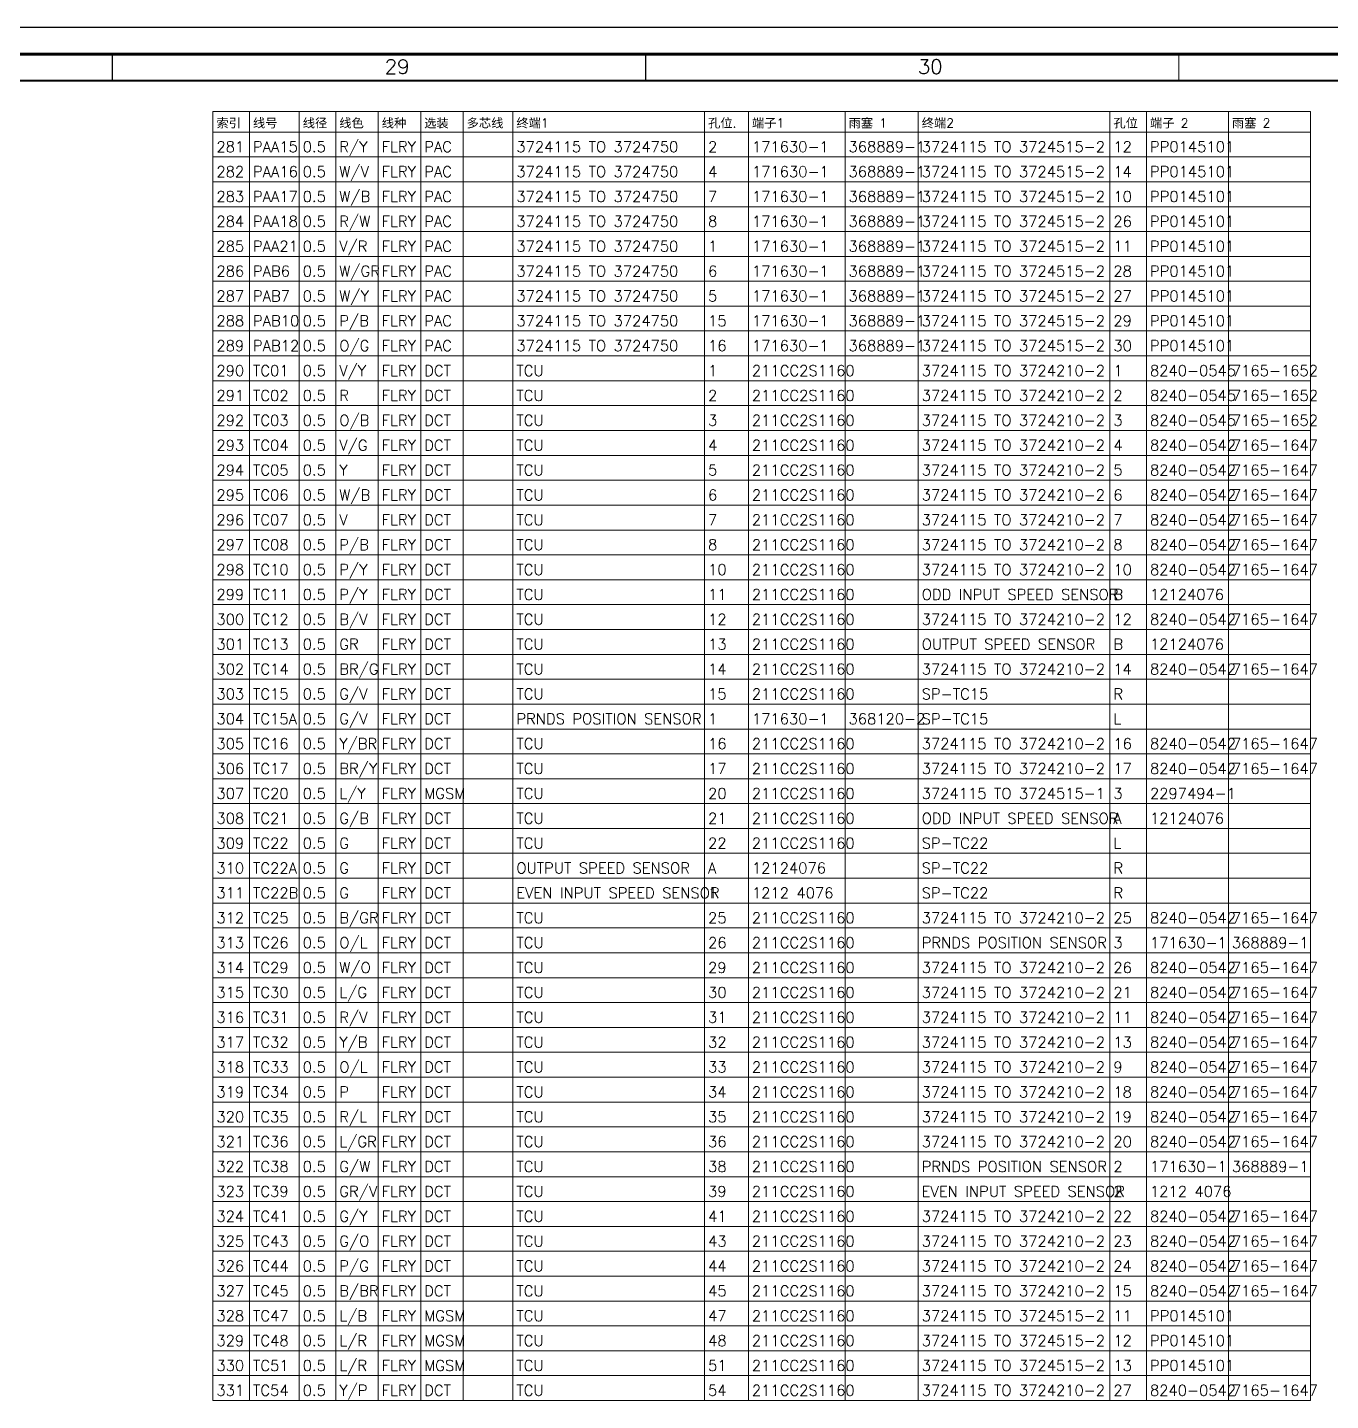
# Model space of a CAD drawing. Header units: millimetres. Extents: x 6 to 3615, y 6 to 858.
# Drawn here: x 2844 to 3091.4, y 596.9 to 857.5 of the extents above; entities that cross this region are included whole.
import ezdxf

# ---------------------------------------------------------------- set-up
doc = ezdxf.new("R2010")
doc.units = ezdxf.units.MM
doc.styles.add('Simplex_Style', font='simplex_.ttf')

msp = doc.modelspace()

# ---------------------------------------------------------------- linework, layer by layer
at = {"color": 0, "linetype": 'Continuous', "lineweight": 30, "flags": 128}
for points in [[(3615.15, 857.52), (1208.83, 857.52)], [(2860.18, 847.4), (2860.18, 852.46)], [(2961.38, 847.4), (2961.38, 852.46)], [(31.89, 847.4), (3610.09, 847.4)], [(3610.09, 847.43), (1234.13, 847.43)], [(3610.09, 847.43), (1234.13, 847.43)]]:
    msp.add_lwpolyline(points, dxfattribs=at)
at = {"color": 0, "linetype": 'Continuous', "lineweight": 70, "flags": 128}
msp.add_lwpolyline([(3610.09, 852.46), (26.83, 852.46)], dxfattribs=at)
at = {"color": 0, "linetype": 'Continuous', "lineweight": 13, "flags": 128}
for points in [[(3062.57, 847.4), (3062.57, 852.46)], [(3062.57, 847.4), (3062.57, 852.46)], [(2879.23, 841.55), (3087.56, 841.55)], [(2879.23, 841.55), (2879.23, 596.88)], [(2879.23, 841.55), (3087.56, 841.55)], [(2886.17, 841.55), (2886.17, 596.88)], [(2895.62, 841.55), (2895.62, 596.88)], [(2902.56, 841.55), (2902.56, 596.88)], [(2910.62, 841.55), (2910.62, 596.88)], [(2918.67, 841.55), (2918.67, 596.88)], [(2926.73, 841.55), (2926.73, 596.88)], [(2936.17, 841.55), (2936.17, 596.88)], [(2972.56, 841.55), (2972.56, 596.88)], [(2980.89, 841.55), (2980.89, 596.88)], [(2999.23, 841.55), (2999.23, 596.88)], [(3013.11, 841.55), (3013.11, 596.88)], [(3049.5, 841.55), (3049.5, 596.88)], [(3056.45, 841.55), (3056.45, 596.88)], [(3072, 841.55), (3072, 596.88)], [(3087.56, 841.55), (3087.56, 596.88)], [(2879.23, 837.67), (3087.56, 837.67)], [(2879.23, 832.95), (3087.56, 832.95)], [(2879.23, 828.22), (3087.56, 828.22)], [(2879.23, 823.5), (3087.56, 823.5)], [(2879.23, 818.78), (3087.56, 818.78)], [(2879.23, 814.06), (3087.56, 814.06)], [(2879.23, 809.34), (3087.56, 809.34)], [(2879.23, 804.62), (3087.56, 804.62)], [(2879.23, 799.9), (3087.56, 799.9)], [(2879.23, 795.17), (3087.56, 795.17)], [(2879.23, 790.45), (3087.56, 790.45)], [(2879.23, 785.73), (3087.56, 785.73)], [(2879.23, 781.01), (3087.56, 781.01)], [(2879.23, 776.29), (3087.56, 776.29)], [(2879.23, 771.57), (3087.56, 771.57)], [(2879.23, 766.85), (3087.56, 766.85)], [(2879.23, 762.12), (3087.56, 762.12)], [(2879.23, 757.4), (3087.56, 757.4)], [(2879.23, 752.68), (3087.56, 752.68)], [(2879.23, 747.96), (3087.56, 747.96)], [(2879.23, 743.24), (3087.56, 743.24)], [(2879.23, 738.52), (3087.56, 738.52)], [(2879.23, 733.8), (3087.56, 733.8)], [(2879.23, 729.08), (3087.56, 729.08)], [(2879.23, 724.35), (3087.56, 724.35)], [(2879.23, 719.63), (3087.56, 719.63)], [(2879.23, 714.91), (3087.56, 714.91)], [(2879.23, 710.19), (3087.56, 710.19)], [(2879.23, 705.47), (3087.56, 705.47)], [(2879.23, 700.75), (3087.56, 700.75)], [(2879.23, 696.03), (3087.56, 696.03)], [(2879.23, 691.3), (3087.56, 691.3)], [(2879.23, 686.58), (3087.56, 686.58)], [(2879.23, 681.86), (3087.56, 681.86)], [(2879.23, 677.14), (3087.56, 677.14)], [(2879.23, 672.42), (3087.56, 672.42)], [(2879.23, 667.7), (3087.56, 667.7)], [(2879.23, 662.98), (3087.56, 662.98)], [(2879.23, 658.26), (3087.56, 658.26)], [(2879.23, 653.53), (3087.56, 653.53)], [(2879.23, 648.81), (3087.56, 648.81)], [(2879.23, 644.09), (3087.56, 644.09)], [(2879.23, 639.37), (3087.56, 639.37)], [(2879.23, 634.65), (3087.56, 634.65)], [(2879.23, 629.93), (3087.56, 629.93)], [(2879.23, 625.21), (3087.56, 625.21)], [(2879.23, 620.48), (3087.56, 620.48)], [(2879.23, 615.76), (3087.56, 615.76)], [(2879.23, 611.04), (3087.56, 611.04)], [(2879.23, 606.32), (3087.56, 606.32)], [(2879.23, 601.6), (3087.56, 601.6)], [(2879.23, 596.88), (3087.56, 596.88)]]:
    msp.add_lwpolyline(points, dxfattribs=at)

# ---------------------------------------------------------------- texts
at = {"color": 0, "linetype": 'Continuous', "style": 'Simplex_Style'}
for s, height, p in [('29', 2.733, (2911.85, 848.73)), ('30', 2.733, (3013.04, 848.73)), ('索引', 1.709, (2879.88, 838.53)), ('线号', 1.709, (2886.82, 838.53)), ('线径', 1.709, (2896.27, 838.53)), ('线色', 1.709, (2903.21, 838.53)), ('线种', 1.709, (2911.27, 838.53)), ('选装', 1.709, (2919.32, 838.53)), ('多芯线', 1.709, (2927.38, 838.53)), ('终端1', 1.709, (2936.82, 838.53)), ('孔位.', 1.709, (2973.21, 838.53)), ('端子1', 1.709, (2981.54, 838.53)), ('雨塞 1', 1.709, (2999.88, 838.53)), ('终端2', 1.709, (3013.77, 838.53)), ('孔位', 1.709, (3050.15, 838.53)), ('端子 2', 1.709, (3057.1, 838.53)), ('雨塞 2', 1.709, (3072.65, 838.53)), ('281', 2.051, (2879.88, 833.85)), ('PAA15', 2.051, (2886.82, 833.85)), ('0.5', 2.051, (2896.27, 833.85)), ('R/Y', 2.051, (2903.21, 833.85)), ('FLRY', 2.051, (2911.27, 833.85)), ('PAC', 2.051, (2919.32, 833.85)), ('3724115 TO 3724750', 2.0508, (2936.82, 833.85)), ('2', 2.05, (2973.21, 833.85)), ('171630-1', 2.051, (2981.54, 833.85)), ('368889-1', 2.051, (2999.88, 833.85)), ('3724115 TO 3724515-2', 2.0508, (3013.77, 833.85)), ('12', 2.051, (3050.15, 833.85)), ('PP0145101', 2.051, (3057.1, 833.85)), ('W/V', 2.051, (2903.21, 829.12)), ('282', 2.051, (2879.88, 829.12)), ('PAA16', 2.051, (2886.82, 829.12)), ('0.5', 2.051, (2896.27, 829.12)), ('FLRY', 2.051, (2911.27, 829.12)), ('PAC', 2.051, (2919.32, 829.12)), ('3724115 TO 3724750', 2.0508, (2936.82, 829.12)), ('4', 2.05, (2973.21, 829.12)), ('171630-1', 2.051, (2981.54, 829.12)), ('368889-1', 2.051, (2999.88, 829.12)), ('3724115 TO 3724515-2', 2.0508, (3013.77, 829.12)), ('14', 2.051, (3050.15, 829.12)), ('PP0145101', 2.051, (3057.1, 829.12)), ('283', 2.051, (2879.88, 824.4)), ('PAA17', 2.051, (2886.82, 824.4)), ('0.5', 2.051, (2896.27, 824.4)), ('W/B', 2.051, (2903.21, 824.4)), ('FLRY', 2.051, (2911.27, 824.4)), ('PAC', 2.051, (2919.32, 824.4)), ('3724115 TO 3724750', 2.0508, (2936.82, 824.4)), ('7', 2.05, (2973.21, 824.4)), ('171630-1', 2.051, (2981.54, 824.4)), ('368889-1', 2.051, (2999.88, 824.4)), ('3724115 TO 3724515-2', 2.0508, (3013.77, 824.4)), ('10', 2.051, (3050.15, 824.4)), ('PP0145101', 2.051, (3057.1, 824.4)), ('284', 2.051, (2879.88, 819.68)), ('PAA18', 2.051, (2886.82, 819.68)), ('0.5', 2.051, (2896.27, 819.68)), ('R/W', 2.051, (2903.21, 819.68)), ('FLRY', 2.051, (2911.27, 819.68)), ('PAC', 2.051, (2919.32, 819.68)), ('3724115 TO 3724750', 2.0508, (2936.82, 819.68)), ('8', 2.05, (2973.21, 819.68)), ('171630-1', 2.051, (2981.54, 819.68)), ('368889-1', 2.051, (2999.88, 819.68)), ('3724115 TO 3724515-2', 2.0508, (3013.77, 819.68)), ('26', 2.051, (3050.15, 819.68)), ('PP0145101', 2.051, (3057.1, 819.68)), ('285', 2.051, (2879.88, 814.96)), ('PAA21', 2.051, (2886.82, 814.96)), ('0.5', 2.051, (2896.27, 814.96)), ('V/R', 2.051, (2903.21, 814.96)), ('FLRY', 2.051, (2911.27, 814.96)), ('PAC', 2.051, (2919.32, 814.96)), ('3724115 TO 3724750', 2.0508, (2936.82, 814.96)), ('1', 2.05, (2973.21, 814.96)), ('171630-1', 2.051, (2981.54, 814.96)), ('368889-1', 2.051, (2999.88, 814.96)), ('3724115 TO 3724515-2', 2.0508, (3013.77, 814.96)), ('11', 2.051, (3050.15, 814.96)), ('PP0145101', 2.051, (3057.1, 814.96)), ('286', 2.051, (2879.88, 810.24)), ('PAB6', 2.051, (2886.82, 810.24)), ('0.5', 2.051, (2896.27, 810.24)), ('W/GR', 2.051, (2903.21, 810.24)), ('FLRY', 2.051, (2911.27, 810.24)), ('PAC', 2.051, (2919.32, 810.24)), ('3724115 TO 3724750', 2.0508, (2936.82, 810.24)), ('6', 2.05, (2973.21, 810.24)), ('171630-1', 2.051, (2981.54, 810.24)), ('368889-1', 2.051, (2999.88, 810.24)), ('3724115 TO 3724515-2', 2.0508, (3013.77, 810.24)), ('28', 2.051, (3050.15, 810.24)), ('PP0145101', 2.051, (3057.1, 810.24)), ('287', 2.051, (2879.88, 805.52)), ('PAB7', 2.051, (2886.82, 805.52)), ('0.5', 2.051, (2896.27, 805.52)), ('W/Y', 2.051, (2903.21, 805.52)), ('FLRY', 2.051, (2911.27, 805.52)), ('PAC', 2.051, (2919.32, 805.52)), ('3724115 TO 3724750', 2.0508, (2936.82, 805.52)), ('5', 2.05, (2973.21, 805.52)), ('171630-1', 2.051, (2981.54, 805.52)), ('368889-1', 2.051, (2999.88, 805.52)), ('3724115 TO 3724515-2', 2.0508, (3013.77, 805.52)), ('27', 2.051, (3050.15, 805.52)), ('PP0145101', 2.051, (3057.1, 805.52)), ('288', 2.051, (2879.88, 800.8)), ('PAB10', 2.051, (2886.82, 800.8)), ('0.5', 2.051, (2896.27, 800.8)), ('P/B', 2.051, (2903.21, 800.8)), ('FLRY', 2.051, (2911.27, 800.8)), ('PAC', 2.051, (2919.32, 800.8)), ('3724115 TO 3724750', 2.0508, (2936.82, 800.8)), ('15', 2.051, (2973.21, 800.8)), ('171630-1', 2.051, (2981.54, 800.8)), ('368889-1', 2.051, (2999.88, 800.8)), ('3724115 TO 3724515-2', 2.0508, (3013.77, 800.8)), ('29', 2.051, (3050.15, 800.8)), ('PP0145101', 2.051, (3057.1, 800.8)), ('289', 2.051, (2879.88, 796.08)), ('PAB12', 2.051, (2886.82, 796.08)), ('0.5', 2.051, (2896.27, 796.08)), ('O/G', 2.051, (2903.21, 796.08)), ('FLRY', 2.051, (2911.27, 796.08)), ('PAC', 2.051, (2919.32, 796.08)), ('3724115 TO 3724750', 2.0508, (2936.82, 796.08)), ('16', 2.051, (2973.21, 796.08)), ('171630-1', 2.051, (2981.54, 796.08)), ('368889-1', 2.051, (2999.88, 796.08)), ('3724115 TO 3724515-2', 2.0508, (3013.77, 796.08)), ('30', 2.051, (3050.15, 796.08)), ('PP0145101', 2.051, (3057.1, 796.08)), ('290', 2.051, (2879.88, 791.35)), ('TC01', 2.051, (2886.82, 791.35)), ('0.5', 2.051, (2896.27, 791.35)), ('V/Y', 2.051, (2903.21, 791.35)), ('FLRY', 2.051, (2911.27, 791.35)), ('DCT', 2.051, (2919.32, 791.35)), ('TCU', 2.051, (2936.82, 791.35)), ('1', 2.05, (2973.21, 791.35)), ('211CC2S1160', 2.0508, (2981.54, 791.35)), ('3724115 TO 3724210-2', 2.0508, (3013.77, 791.35)), ('1', 2.05, (3050.15, 791.35)), ('8240-0545', 2.051, (3057.1, 791.35)), ('7165-1652', 2.051, (3072.65, 791.35)), ('291', 2.051, (2879.88, 786.63)), ('TC02', 2.051, (2886.82, 786.63)), ('0.5', 2.051, (2896.27, 786.63)), ('R', 2.05, (2903.21, 786.63)), ('FLRY', 2.051, (2911.27, 786.63)), ('DCT', 2.051, (2919.32, 786.63)), ('TCU', 2.051, (2936.82, 786.63)), ('2', 2.05, (2973.21, 786.63)), ('211CC2S1160', 2.0508, (2981.54, 786.63)), ('3724115 TO 3724210-2', 2.0508, (3013.77, 786.63)), ('2', 2.05, (3050.15, 786.63)), ('8240-0545', 2.051, (3057.1, 786.63)), ('7165-1652', 2.051, (3072.65, 786.63)), ('292', 2.051, (2879.88, 781.91)), ('TC03', 2.051, (2886.82, 781.91)), ('0.5', 2.051, (2896.27, 781.91)), ('O/B', 2.051, (2903.21, 781.91)), ('FLRY', 2.051, (2911.27, 781.91)), ('DCT', 2.051, (2919.32, 781.91)), ('TCU', 2.051, (2936.82, 781.91)), ('3', 2.05, (2973.21, 781.91)), ('211CC2S1160', 2.0508, (2981.54, 781.91)), ('3724115 TO 3724210-2', 2.0508, (3013.77, 781.91)), ('3', 2.05, (3050.15, 781.91)), ('8240-0545', 2.051, (3057.1, 781.91)), ('7165-1652', 2.051, (3072.65, 781.91)), ('V/G', 2.051, (2903.21, 777.19)), ('293', 2.051, (2879.88, 777.19)), ('TC04', 2.051, (2886.82, 777.19)), ('0.5', 2.051, (2896.27, 777.19)), ('FLRY', 2.051, (2911.27, 777.19)), ('DCT', 2.051, (2919.32, 777.19)), ('TCU', 2.051, (2936.82, 777.19)), ('4', 2.05, (2973.21, 777.19)), ('211CC2S1160', 2.0508, (2981.54, 777.19)), ('3724115 TO 3724210-2', 2.0508, (3013.77, 777.19)), ('4', 2.05, (3050.15, 777.19)), ('8240-0542', 2.051, (3057.1, 777.19)), ('7165-1647', 2.051, (3072.65, 777.19)), ('294', 2.051, (2879.88, 772.47)), ('TC05', 2.051, (2886.82, 772.47)), ('0.5', 2.051, (2896.27, 772.47)), ('Y', 2.05, (2903.21, 772.47)), ('FLRY', 2.051, (2911.27, 772.47)), ('DCT', 2.051, (2919.32, 772.47)), ('TCU', 2.051, (2936.82, 772.47)), ('5', 2.05, (2973.21, 772.47)), ('211CC2S1160', 2.0508, (2981.54, 772.47)), ('3724115 TO 3724210-2', 2.0508, (3013.77, 772.47)), ('5', 2.05, (3050.15, 772.47)), ('8240-0542', 2.051, (3057.1, 772.47)), ('7165-1647', 2.051, (3072.65, 772.47)), ('295', 2.051, (2879.88, 767.75)), ('TC06', 2.051, (2886.82, 767.75)), ('0.5', 2.051, (2896.27, 767.75)), ('W/B', 2.051, (2903.21, 767.75)), ('FLRY', 2.051, (2911.27, 767.75)), ('DCT', 2.051, (2919.32, 767.75)), ('TCU', 2.051, (2936.82, 767.75)), ('6', 2.05, (2973.21, 767.75)), ('211CC2S1160', 2.0508, (2981.54, 767.75)), ('3724115 TO 3724210-2', 2.0508, (3013.77, 767.75)), ('6', 2.05, (3050.15, 767.75)), ('8240-0542', 2.051, (3057.1, 767.75)), ('7165-1647', 2.051, (3072.65, 767.75)), ('296', 2.051, (2879.88, 763.03)), ('TC07', 2.051, (2886.82, 763.03)), ('0.5', 2.051, (2896.27, 763.03)), ('V', 2.05, (2903.21, 763.03)), ('FLRY', 2.051, (2911.27, 763.03)), ('DCT', 2.051, (2919.32, 763.03)), ('TCU', 2.051, (2936.82, 763.03)), ('7', 2.05, (2973.21, 763.03)), ('211CC2S1160', 2.0508, (2981.54, 763.03)), ('3724115 TO 3724210-2', 2.0508, (3013.77, 763.03)), ('7', 2.05, (3050.15, 763.03)), ('8240-0542', 2.051, (3057.1, 763.03)), ('7165-1647', 2.051, (3072.65, 763.03)), ('297', 2.051, (2879.88, 758.3)), ('TC08', 2.051, (2886.82, 758.3)), ('0.5', 2.051, (2896.27, 758.3)), ('P/B', 2.051, (2903.21, 758.3)), ('FLRY', 2.051, (2911.27, 758.3)), ('DCT', 2.051, (2919.32, 758.3)), ('TCU', 2.051, (2936.82, 758.3)), ('8', 2.05, (2973.21, 758.3)), ('211CC2S1160', 2.0508, (2981.54, 758.3)), ('3724115 TO 3724210-2', 2.0508, (3013.77, 758.3)), ('8', 2.05, (3050.15, 758.3)), ('8240-0542', 2.051, (3057.1, 758.3)), ('7165-1647', 2.051, (3072.65, 758.3)), ('P/Y', 2.051, (2903.21, 753.58)), ('298', 2.051, (2879.88, 753.58)), ('TC10', 2.051, (2886.82, 753.58)), ('0.5', 2.051, (2896.27, 753.58)), ('FLRY', 2.051, (2911.27, 753.58)), ('DCT', 2.051, (2919.32, 753.58)), ('TCU', 2.051, (2936.82, 753.58)), ('10', 2.051, (2973.21, 753.58)), ('211CC2S1160', 2.0508, (2981.54, 753.58)), ('3724115 TO 3724210-2', 2.0508, (3013.77, 753.58)), ('10', 2.051, (3050.15, 753.58)), ('8240-0542', 2.051, (3057.1, 753.58)), ('7165-1647', 2.051, (3072.65, 753.58)), ('299', 2.051, (2879.88, 748.86)), ('TC11', 2.051, (2886.82, 748.86)), ('0.5', 2.051, (2896.27, 748.86)), ('P/Y', 2.051, (2903.21, 748.86)), ('FLRY', 2.051, (2911.27, 748.86)), ('DCT', 2.051, (2919.32, 748.86)), ('TCU', 2.051, (2936.82, 748.86)), ('11', 2.051, (2973.21, 748.86)), ('211CC2S1160', 2.0508, (2981.54, 748.86)), ('ODD INPUT SPEED SENSOR', 2.0508, (3013.77, 748.86)), ('B', 2.05, (3050.15, 748.86)), ('12124076', 2.051, (3057.1, 748.86)), ('300', 2.051, (2879.88, 744.14)), ('TC12', 2.051, (2886.82, 744.14)), ('0.5', 2.051, (2896.27, 744.14)), ('B/V', 2.051, (2903.21, 744.14)), ('FLRY', 2.051, (2911.27, 744.14)), ('DCT', 2.051, (2919.32, 744.14)), ('TCU', 2.051, (2936.82, 744.14)), ('12', 2.051, (2973.21, 744.14)), ('211CC2S1160', 2.0508, (2981.54, 744.14)), ('3724115 TO 3724210-2', 2.0508, (3013.77, 744.14)), ('12', 2.051, (3050.15, 744.14)), ('8240-0542', 2.051, (3057.1, 744.14)), ('7165-1647', 2.051, (3072.65, 744.14)), ('301', 2.051, (2879.88, 739.42)), ('TC13', 2.051, (2886.82, 739.42)), ('0.5', 2.051, (2896.27, 739.42)), ('GR', 2.051, (2903.21, 739.42)), ('FLRY', 2.051, (2911.27, 739.42)), ('DCT', 2.051, (2919.32, 739.42)), ('TCU', 2.051, (2936.82, 739.42)), ('13', 2.051, (2973.21, 739.42)), ('211CC2S1160', 2.0508, (2981.54, 739.42)), ('OUTPUT SPEED SENSOR', 2.0508, (3013.77, 739.42)), ('B', 2.05, (3050.15, 739.42)), ('12124076', 2.051, (3057.1, 739.42)), ('302', 2.051, (2879.88, 734.7)), ('TC14', 2.051, (2886.82, 734.7)), ('0.5', 2.051, (2896.27, 734.7)), ('BR/G', 2.051, (2903.21, 734.7)), ('FLRY', 2.051, (2911.27, 734.7)), ('DCT', 2.051, (2919.32, 734.7)), ('TCU', 2.051, (2936.82, 734.7)), ('14', 2.051, (2973.21, 734.7)), ('211CC2S1160', 2.0508, (2981.54, 734.7)), ('3724115 TO 3724210-2', 2.0508, (3013.77, 734.7)), ('14', 2.051, (3050.15, 734.7)), ('8240-0542', 2.051, (3057.1, 734.7)), ('7165-1647', 2.051, (3072.65, 734.7)), ('G/V', 2.051, (2903.21, 729.98)), ('303', 2.051, (2879.88, 729.98)), ('TC15', 2.051, (2886.82, 729.98)), ('0.5', 2.051, (2896.27, 729.98)), ('FLRY', 2.051, (2911.27, 729.98)), ('DCT', 2.051, (2919.32, 729.98)), ('TCU', 2.051, (2936.82, 729.98)), ('15', 2.051, (2973.21, 729.98)), ('211CC2S1160', 2.0508, (2981.54, 729.98)), ('SP-TC15', 2.051, (3013.77, 729.98)), ('R', 2.05, (3050.15, 729.98)), ('304', 2.051, (2879.88, 725.26)), ('TC15A', 2.051, (2886.82, 725.26)), ('0.5', 2.051, (2896.27, 725.26)), ('G/V', 2.051, (2903.21, 725.26)), ('FLRY', 2.051, (2911.27, 725.26)), ('DCT', 2.051, (2919.32, 725.26)), ('PRNDS POSITION SENSOR', 2.0508, (2936.82, 725.26)), ('1', 2.05, (2973.21, 725.26)), ('171630-1', 2.051, (2981.54, 725.26)), ('368120-2', 2.051, (2999.88, 725.26)), ('SP-TC15', 2.051, (3013.77, 725.26)), ('L', 2.05, (3050.15, 725.26)), ('305', 2.051, (2879.88, 720.53)), ('TC16', 2.051, (2886.82, 720.53)), ('0.5', 2.051, (2896.27, 720.53)), ('Y/BR', 2.051, (2903.21, 720.53)), ('FLRY', 2.051, (2911.27, 720.53)), ('DCT', 2.051, (2919.32, 720.53)), ('TCU', 2.051, (2936.82, 720.53)), ('16', 2.051, (2973.21, 720.53)), ('211CC2S1160', 2.0508, (2981.54, 720.53)), ('3724115 TO 3724210-2', 2.0508, (3013.77, 720.53)), ('16', 2.051, (3050.15, 720.53)), ('8240-0542', 2.051, (3057.1, 720.53)), ('7165-1647', 2.051, (3072.65, 720.53)), ('306', 2.051, (2879.88, 715.81)), ('TC17', 2.051, (2886.82, 715.81)), ('0.5', 2.051, (2896.27, 715.81)), ('BR/Y', 2.051, (2903.21, 715.81)), ('FLRY', 2.051, (2911.27, 715.81)), ('DCT', 2.051, (2919.32, 715.81)), ('TCU', 2.051, (2936.82, 715.81)), ('17', 2.051, (2973.21, 715.81)), ('211CC2S1160', 2.0508, (2981.54, 715.81)), ('3724115 TO 3724210-2', 2.0508, (3013.77, 715.81)), ('17', 2.051, (3050.15, 715.81)), ('8240-0542', 2.051, (3057.1, 715.81)), ('7165-1647', 2.051, (3072.65, 715.81)), ('307', 2.051, (2879.88, 711.09)), ('TC20', 2.051, (2886.82, 711.09)), ('0.5', 2.051, (2896.27, 711.09)), ('L/Y', 2.051, (2903.21, 711.09)), ('FLRY', 2.051, (2911.27, 711.09)), ('MGSM', 2.051, (2919.32, 711.09)), ('TCU', 2.051, (2936.82, 711.09)), ('20', 2.051, (2973.21, 711.09)), ('211CC2S1160', 2.0508, (2981.54, 711.09)), ('3724115 TO 3724515-1', 2.0508, (3013.77, 711.09)), ('3', 2.05, (3050.15, 711.09)), ('2297494-1', 2.051, (3057.1, 711.09)), ('308', 2.051, (2879.88, 706.37)), ('TC21', 2.051, (2886.82, 706.37)), ('0.5', 2.051, (2896.27, 706.37)), ('G/B', 2.051, (2903.21, 706.37)), ('FLRY', 2.051, (2911.27, 706.37)), ('DCT', 2.051, (2919.32, 706.37)), ('TCU', 2.051, (2936.82, 706.37)), ('21', 2.051, (2973.21, 706.37)), ('211CC2S1160', 2.0508, (2981.54, 706.37)), ('ODD INPUT SPEED SENSOR', 2.0508, (3013.77, 706.37)), ('A', 2.05, (3050.15, 706.37)), ('12124076', 2.051, (3057.1, 706.37)), ('309', 2.051, (2879.88, 701.65)), ('TC22', 2.051, (2886.82, 701.65)), ('0.5', 2.051, (2896.27, 701.65)), ('G', 2.05, (2903.21, 701.65)), ('FLRY', 2.051, (2911.27, 701.65)), ('DCT', 2.051, (2919.32, 701.65)), ('TCU', 2.051, (2936.82, 701.65)), ('22', 2.051, (2973.21, 701.65)), ('211CC2S1160', 2.0508, (2981.54, 701.65)), ('SP-TC22', 2.051, (3013.77, 701.65)), ('L', 2.05, (3050.15, 701.65)), ('310', 2.051, (2879.88, 696.93)), ('TC22A', 2.051, (2886.82, 696.93)), ('0.5', 2.051, (2896.27, 696.93)), ('G', 2.05, (2903.21, 696.93)), ('FLRY', 2.051, (2911.27, 696.93)), ('DCT', 2.051, (2919.32, 696.93)), ('OUTPUT SPEED SENSOR', 2.0508, (2936.82, 696.93)), ('A', 2.05, (2973.21, 696.93)), ('12124076', 2.051, (2981.54, 696.93)), ('SP-TC22', 2.051, (3013.77, 696.93)), ('R', 2.05, (3050.15, 696.93)), ('311', 2.051, (2879.88, 692.21)), ('TC22B', 2.051, (2886.82, 692.21)), ('0.5', 2.051, (2896.27, 692.21)), ('G', 2.05, (2903.21, 692.21)), ('FLRY', 2.051, (2911.27, 692.21)), ('DCT', 2.051, (2919.32, 692.21)), ('EVEN INPUT SPEED SENSOR', 2.0508, (2936.82, 692.21)), ('1', 2.05, (2973.21, 692.21)), ('1212 4076', 2.051, (2981.54, 692.21)), ('SP-TC22', 2.051, (3013.77, 692.21)), ('R', 2.05, (3050.15, 692.21)), ('312', 2.051, (2879.88, 687.48)), ('TC25', 2.051, (2886.82, 687.48)), ('0.5', 2.051, (2896.27, 687.48)), ('B/GR', 2.051, (2903.21, 687.48)), ('FLRY', 2.051, (2911.27, 687.48)), ('DCT', 2.051, (2919.32, 687.48)), ('TCU', 2.051, (2936.82, 687.48)), ('25', 2.051, (2973.21, 687.48)), ('211CC2S1160', 2.0508, (2981.54, 687.48)), ('3724115 TO 3724210-2', 2.0508, (3013.77, 687.48)), ('25', 2.051, (3050.15, 687.48)), ('8240-0542', 2.051, (3057.1, 687.48)), ('7165-1647', 2.051, (3072.65, 687.48)), ('313', 2.051, (2879.88, 682.76)), ('TC26', 2.051, (2886.82, 682.76)), ('0.5', 2.051, (2896.27, 682.76)), ('O/L', 2.051, (2903.21, 682.76)), ('FLRY', 2.051, (2911.27, 682.76)), ('DCT', 2.051, (2919.32, 682.76)), ('TCU', 2.051, (2936.82, 682.76)), ('26', 2.051, (2973.21, 682.76)), ('211CC2S1160', 2.0508, (2981.54, 682.76)), ('PRNDS POSITION SENSOR', 2.0508, (3013.77, 682.76)), ('3', 2.05, (3050.15, 682.76)), ('171630-1', 2.051, (3057.1, 682.76)), ('368889-1', 2.051, (3072.65, 682.76)), ('W/O', 2.051, (2903.21, 678.04)), ('314', 2.051, (2879.88, 678.04)), ('TC29', 2.051, (2886.82, 678.04)), ('0.5', 2.051, (2896.27, 678.04)), ('FLRY', 2.051, (2911.27, 678.04)), ('DCT', 2.051, (2919.32, 678.04)), ('TCU', 2.051, (2936.82, 678.04)), ('29', 2.051, (2973.21, 678.04)), ('211CC2S1160', 2.0508, (2981.54, 678.04)), ('3724115 TO 3724210-2', 2.0508, (3013.77, 678.04)), ('26', 2.051, (3050.15, 678.04)), ('8240-0542', 2.051, (3057.1, 678.04)), ('7165-1647', 2.051, (3072.65, 678.04)), ('315', 2.051, (2879.88, 673.32)), ('TC30', 2.051, (2886.82, 673.32)), ('0.5', 2.051, (2896.27, 673.32)), ('L/G', 2.051, (2903.21, 673.32)), ('FLRY', 2.051, (2911.27, 673.32)), ('DCT', 2.051, (2919.32, 673.32)), ('TCU', 2.051, (2936.82, 673.32)), ('30', 2.051, (2973.21, 673.32)), ('211CC2S1160', 2.0508, (2981.54, 673.32)), ('3724115 TO 3724210-2', 2.0508, (3013.77, 673.32)), ('21', 2.051, (3050.15, 673.32)), ('8240-0542', 2.051, (3057.1, 673.32)), ('7165-1647', 2.051, (3072.65, 673.32)), ('316', 2.051, (2879.88, 668.6)), ('TC31', 2.051, (2886.82, 668.6)), ('0.5', 2.051, (2896.27, 668.6)), ('R/V', 2.051, (2903.21, 668.6)), ('FLRY', 2.051, (2911.27, 668.6)), ('DCT', 2.051, (2919.32, 668.6)), ('TCU', 2.051, (2936.82, 668.6)), ('31', 2.051, (2973.21, 668.6)), ('211CC2S1160', 2.0508, (2981.54, 668.6)), ('3724115 TO 3724210-2', 2.0508, (3013.77, 668.6)), ('11', 2.051, (3050.15, 668.6)), ('8240-0542', 2.051, (3057.1, 668.6)), ('7165-1647', 2.051, (3072.65, 668.6)), ('317', 2.051, (2879.88, 663.88)), ('TC32', 2.051, (2886.82, 663.88)), ('0.5', 2.051, (2896.27, 663.88)), ('Y/B', 2.051, (2903.21, 663.88)), ('FLRY', 2.051, (2911.27, 663.88)), ('DCT', 2.051, (2919.32, 663.88)), ('TCU', 2.051, (2936.82, 663.88)), ('32', 2.051, (2973.21, 663.88)), ('211CC2S1160', 2.0508, (2981.54, 663.88)), ('3724115 TO 3724210-2', 2.0508, (3013.77, 663.88)), ('13', 2.051, (3050.15, 663.88)), ('8240-0542', 2.051, (3057.1, 663.88)), ('7165-1647', 2.051, (3072.65, 663.88)), ('318', 2.051, (2879.88, 659.16)), ('TC33', 2.051, (2886.82, 659.16)), ('0.5', 2.051, (2896.27, 659.16)), ('O/L', 2.051, (2903.21, 659.16)), ('FLRY', 2.051, (2911.27, 659.16)), ('DCT', 2.051, (2919.32, 659.16)), ('TCU', 2.051, (2936.82, 659.16)), ('33', 2.051, (2973.21, 659.16)), ('211CC2S1160', 2.0508, (2981.54, 659.16)), ('3724115 TO 3724210-2', 2.0508, (3013.77, 659.16)), ('9', 2.05, (3050.15, 659.16)), ('8240-0542', 2.051, (3057.1, 659.16)), ('7165-1647', 2.051, (3072.65, 659.16)), ('319', 2.051, (2879.88, 654.43)), ('TC34', 2.051, (2886.82, 654.43)), ('0.5', 2.051, (2896.27, 654.43)), ('P', 2.05, (2903.21, 654.43)), ('FLRY', 2.051, (2911.27, 654.43)), ('DCT', 2.051, (2919.32, 654.43)), ('TCU', 2.051, (2936.82, 654.43)), ('34', 2.051, (2973.21, 654.43)), ('211CC2S1160', 2.0508, (2981.54, 654.43)), ('3724115 TO 3724210-2', 2.0508, (3013.77, 654.43)), ('18', 2.051, (3050.15, 654.43)), ('8240-0542', 2.051, (3057.1, 654.43)), ('7165-1647', 2.051, (3072.65, 654.43)), ('320', 2.051, (2879.88, 649.71)), ('TC35', 2.051, (2886.82, 649.71)), ('0.5', 2.051, (2896.27, 649.71)), ('R/L', 2.051, (2903.21, 649.71)), ('FLRY', 2.051, (2911.27, 649.71)), ('DCT', 2.051, (2919.32, 649.71)), ('TCU', 2.051, (2936.82, 649.71)), ('35', 2.051, (2973.21, 649.71)), ('211CC2S1160', 2.0508, (2981.54, 649.71)), ('3724115 TO 3724210-2', 2.0508, (3013.77, 649.71)), ('19', 2.051, (3050.15, 649.71)), ('8240-0542', 2.051, (3057.1, 649.71)), ('7165-1647', 2.051, (3072.65, 649.71)), ('321', 2.051, (2879.88, 644.99)), ('TC36', 2.051, (2886.82, 644.99)), ('0.5', 2.051, (2896.27, 644.99)), ('L/GR', 2.051, (2903.21, 644.99)), ('FLRY', 2.051, (2911.27, 644.99)), ('DCT', 2.051, (2919.32, 644.99)), ('TCU', 2.051, (2936.82, 644.99)), ('36', 2.051, (2973.21, 644.99)), ('211CC2S1160', 2.0508, (2981.54, 644.99)), ('3724115 TO 3724210-2', 2.0508, (3013.77, 644.99)), ('20', 2.051, (3050.15, 644.99)), ('8240-0542', 2.051, (3057.1, 644.99)), ('7165-1647', 2.051, (3072.65, 644.99)), ('322', 2.051, (2879.88, 640.27)), ('TC38', 2.051, (2886.82, 640.27)), ('0.5', 2.051, (2896.27, 640.27)), ('G/W', 2.051, (2903.21, 640.27)), ('FLRY', 2.051, (2911.27, 640.27)), ('DCT', 2.051, (2919.32, 640.27)), ('TCU', 2.051, (2936.82, 640.27)), ('38', 2.051, (2973.21, 640.27)), ('211CC2S1160', 2.0508, (2981.54, 640.27)), ('PRNDS POSITION SENSOR', 2.0508, (3013.77, 640.27)), ('2', 2.05, (3050.15, 640.27)), ('171630-1', 2.051, (3057.1, 640.27)), ('368889-1', 2.051, (3072.65, 640.27)), ('323', 2.051, (2879.88, 635.55)), ('TC39', 2.051, (2886.82, 635.55)), ('0.5', 2.051, (2896.27, 635.55)), ('GR/V', 2.051, (2903.21, 635.55)), ('FLRY', 2.051, (2911.27, 635.55)), ('DCT', 2.051, (2919.32, 635.55)), ('TCU', 2.051, (2936.82, 635.55)), ('39', 2.051, (2973.21, 635.55)), ('211CC2S1160', 2.0508, (2981.54, 635.55)), ('EVEN INPUT SPEED SENSOR', 2.0508, (3013.77, 635.55)), ('2', 2.05, (3050.15, 635.55)), ('1212 4076', 2.051, (3057.1, 635.55)), ('324', 2.051, (2879.88, 630.83)), ('TC41', 2.051, (2886.82, 630.83)), ('0.5', 2.051, (2896.27, 630.83)), ('G/Y', 2.051, (2903.21, 630.83)), ('FLRY', 2.051, (2911.27, 630.83)), ('DCT', 2.051, (2919.32, 630.83)), ('TCU', 2.051, (2936.82, 630.83)), ('41', 2.051, (2973.21, 630.83)), ('211CC2S1160', 2.0508, (2981.54, 630.83)), ('3724115 TO 3724210-2', 2.0508, (3013.77, 630.83)), ('22', 2.051, (3050.15, 630.83)), ('8240-0542', 2.051, (3057.1, 630.83)), ('7165-1647', 2.051, (3072.65, 630.83)), ('325', 2.051, (2879.88, 626.11)), ('TC43', 2.051, (2886.82, 626.11)), ('0.5', 2.051, (2896.27, 626.11)), ('G/O', 2.051, (2903.21, 626.11)), ('FLRY', 2.051, (2911.27, 626.11)), ('DCT', 2.051, (2919.32, 626.11)), ('TCU', 2.051, (2936.82, 626.11)), ('43', 2.051, (2973.21, 626.11)), ('211CC2S1160', 2.0508, (2981.54, 626.11)), ('3724115 TO 3724210-2', 2.0508, (3013.77, 626.11)), ('23', 2.051, (3050.15, 626.11)), ('8240-0542', 2.051, (3057.1, 626.11)), ('7165-1647', 2.051, (3072.65, 626.11)), ('326', 2.051, (2879.88, 621.39)), ('TC44', 2.051, (2886.82, 621.39)), ('0.5', 2.051, (2896.27, 621.39)), ('P/G', 2.051, (2903.21, 621.39)), ('FLRY', 2.051, (2911.27, 621.39)), ('DCT', 2.051, (2919.32, 621.39)), ('TCU', 2.051, (2936.82, 621.39)), ('44', 2.051, (2973.21, 621.39)), ('211CC2S1160', 2.0508, (2981.54, 621.39)), ('3724115 TO 3724210-2', 2.0508, (3013.77, 621.39)), ('24', 2.051, (3050.15, 621.39)), ('8240-0542', 2.051, (3057.1, 621.39)), ('7165-1647', 2.051, (3072.65, 621.39)), ('327', 2.051, (2879.88, 616.66)), ('TC45', 2.051, (2886.82, 616.66)), ('0.5', 2.051, (2896.27, 616.66)), ('B/BR', 2.051, (2903.21, 616.66)), ('FLRY', 2.051, (2911.27, 616.66)), ('DCT', 2.051, (2919.32, 616.66)), ('TCU', 2.051, (2936.82, 616.66)), ('45', 2.051, (2973.21, 616.66)), ('211CC2S1160', 2.0508, (2981.54, 616.66)), ('3724115 TO 3724210-2', 2.0508, (3013.77, 616.66)), ('15', 2.051, (3050.15, 616.66)), ('8240-0542', 2.051, (3057.1, 616.66)), ('7165-1647', 2.051, (3072.65, 616.66)), ('328', 2.051, (2879.88, 611.94)), ('TC47', 2.051, (2886.82, 611.94)), ('0.5', 2.051, (2896.27, 611.94)), ('L/B', 2.051, (2903.21, 611.94)), ('FLRY', 2.051, (2911.27, 611.94)), ('MGSM', 2.051, (2919.32, 611.94)), ('TCU', 2.051, (2936.82, 611.94)), ('47', 2.051, (2973.21, 611.94)), ('211CC2S1160', 2.0508, (2981.54, 611.94)), ('3724115 TO 3724515-2', 2.0508, (3013.77, 611.94)), ('11', 2.051, (3050.15, 611.94)), ('PP0145101', 2.051, (3057.1, 611.94)), ('329', 2.051, (2879.88, 607.22)), ('TC48', 2.051, (2886.82, 607.22)), ('0.5', 2.051, (2896.27, 607.22)), ('L/R', 2.051, (2903.21, 607.22)), ('FLRY', 2.051, (2911.27, 607.22)), ('MGSM', 2.051, (2919.32, 607.22)), ('TCU', 2.051, (2936.82, 607.22)), ('48', 2.051, (2973.21, 607.22)), ('211CC2S1160', 2.0508, (2981.54, 607.22)), ('3724115 TO 3724515-2', 2.0508, (3013.77, 607.22)), ('12', 2.051, (3050.15, 607.22)), ('PP0145101', 2.051, (3057.1, 607.22)), ('L/R', 2.051, (2903.21, 602.5)), ('330', 2.051, (2879.88, 602.5)), ('TC51', 2.051, (2886.82, 602.5)), ('0.5', 2.051, (2896.27, 602.5)), ('FLRY', 2.051, (2911.27, 602.5)), ('MGSM', 2.051, (2919.32, 602.5)), ('TCU', 2.051, (2936.82, 602.5)), ('51', 2.051, (2973.21, 602.5)), ('211CC2S1160', 2.0508, (2981.54, 602.5)), ('3724115 TO 3724515-2', 2.0508, (3013.77, 602.5)), ('13', 2.051, (3050.15, 602.5)), ('PP0145101', 2.051, (3057.1, 602.5)), ('331', 2.051, (2879.88, 597.78)), ('TC54', 2.051, (2886.82, 597.78)), ('0.5', 2.051, (2896.27, 597.78)), ('Y/P', 2.051, (2903.21, 597.78)), ('FLRY', 2.051, (2911.27, 597.78)), ('DCT', 2.051, (2919.32, 597.78)), ('TCU', 2.051, (2936.82, 597.78)), ('54', 2.051, (2973.21, 597.78)), ('211CC2S1160', 2.0508, (2981.54, 597.78)), ('3724115 TO 3724210-2', 2.0508, (3013.77, 597.78)), ('27', 2.051, (3050.15, 597.78)), ('8240-0542', 2.051, (3057.1, 597.78)), ('7165-1647', 2.051, (3072.65, 597.78))]:
    msp.add_text(s, height=height, dxfattribs=at).set_placement(p)

doc.saveas('drawing.dxf')
